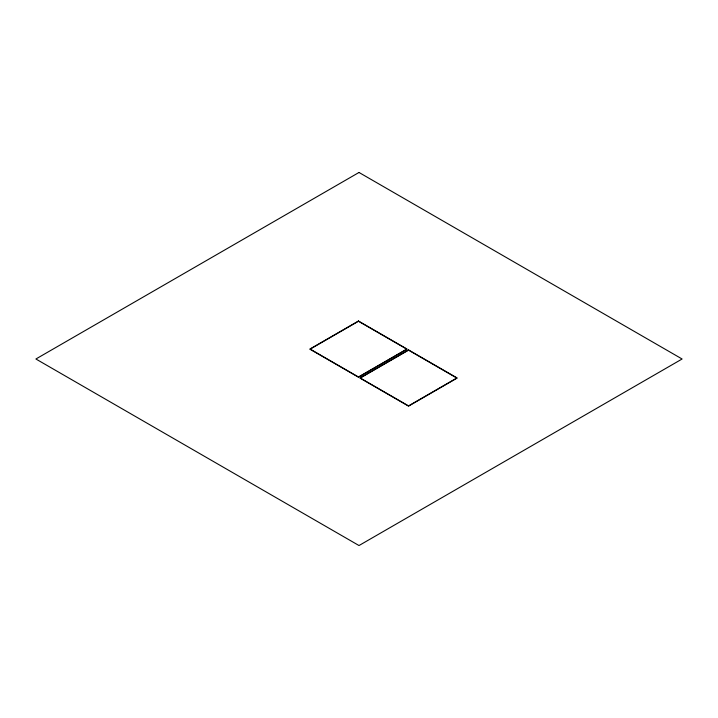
<?xml version="1.0" encoding="UTF-8"?>
<svg xmlns="http://www.w3.org/2000/svg" width="718" height="718" viewBox="0 0 718 718"><rect width="100%" height="100%" fill="white"/><g stroke="black" fill="none" stroke-linecap="round" stroke-linejoin="round"><path stroke-width="1.08" d="M359 172.464L35.9 359L359 545.536L682.1 359L359 172.464M358.461 321.009L309.996 348.993L358.461 376.968L406.926 348.993L358.461 321.009M358.461 321.26L309.996 349.235L358.461 377.219L406.926 349.235L358.461 321.26M408.542 349.917L360.077 377.901L408.542 405.885L457.007 377.901L408.542 349.917M408.542 350.169L360.077 378.153L408.542 406.137L457.007 378.153L408.542 350.169"/></g></svg>
